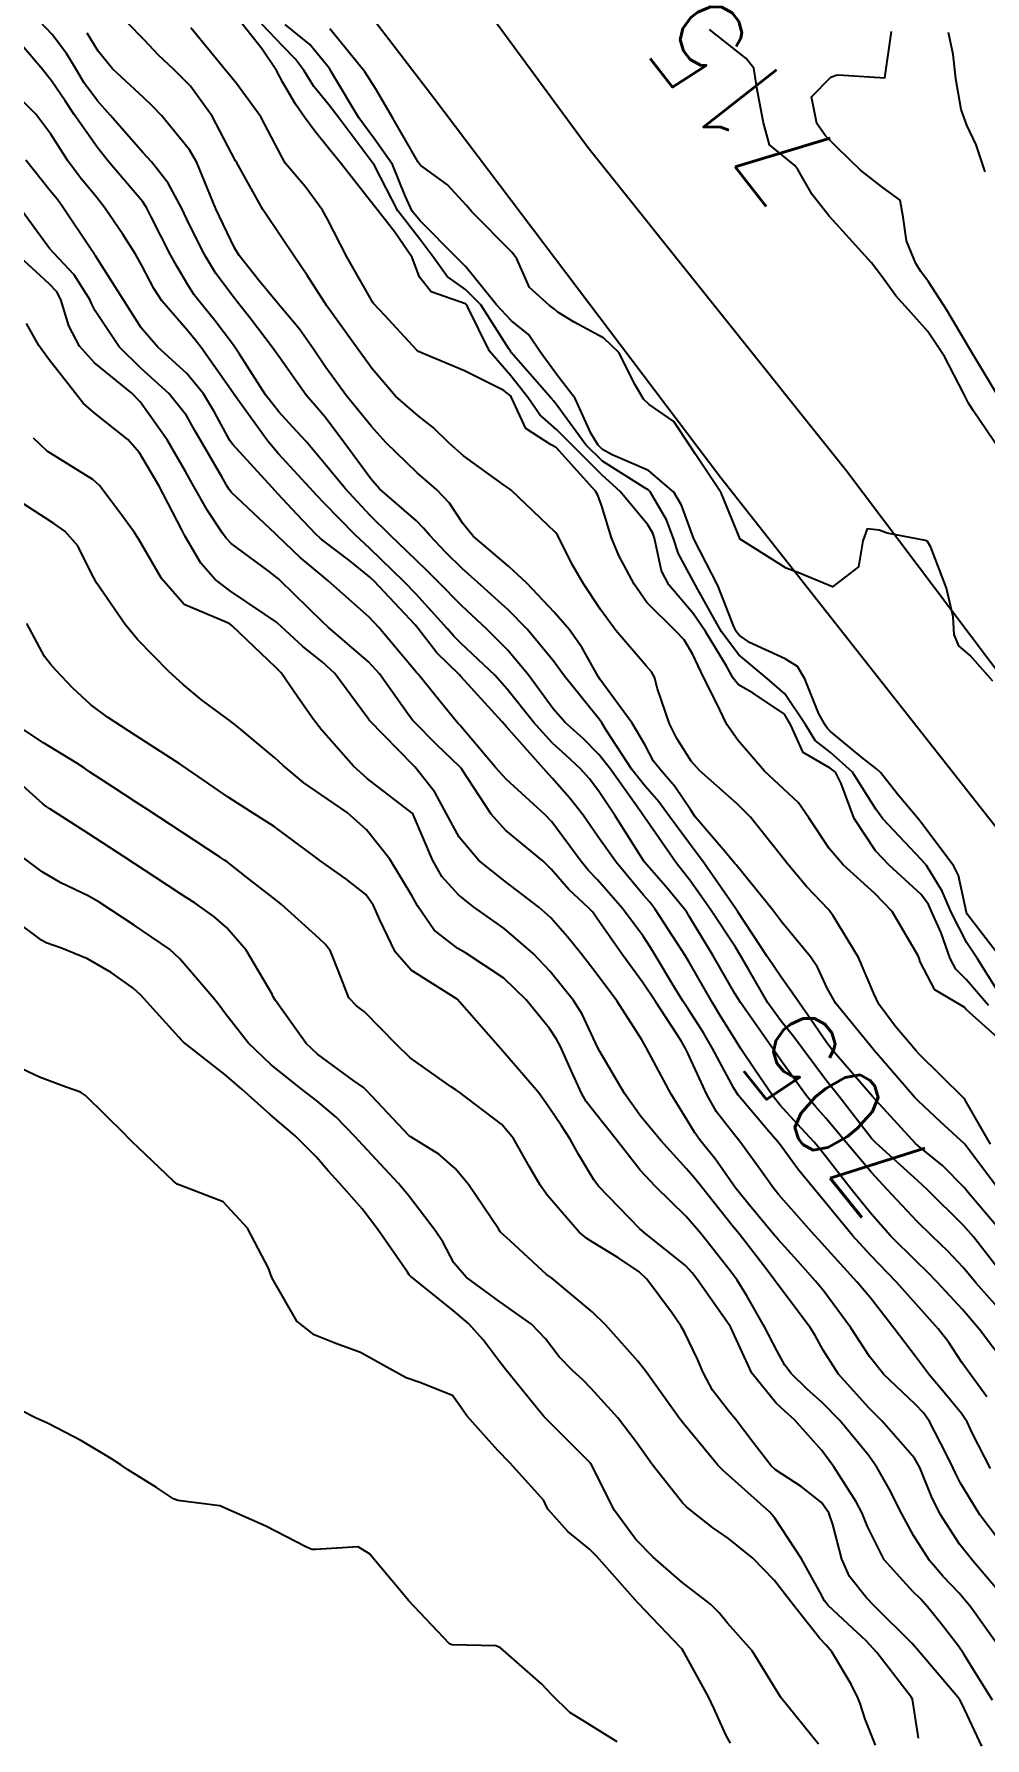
# Model space of a CAD drawing. Header units: metres. Extents: x 298520 to 308411, y 7433745 to 7450750.
# Drawn here: x 300155.9 to 300196.9, y 7449057.6 to 7449131.2 of the extents above; entities that cross this region are included whole.
import ezdxf
from ezdxf.enums import TextEntityAlignment as Align

# ---------------------------------------------------------------- set-up
doc = ezdxf.new("R2010")
doc.units = ezdxf.units.M
doc.header["$LTSCALE"] = 10
for name, color, linetype in [('Cotas', 45, 'Continuous'), ('Curvas de Nivel 1m', 11, 'Continuous'), ('Curvas de Nivel 5m', 15, 'Continuous'), ('Linha Férrea', 251, 'TRACKS')]:
    doc.layers.add(name, color=color, linetype=linetype)
doc.styles.add('Style-STANDARD', font='STANDARD.shx')
doc.linetypes.add('TRACKS', pattern='A,0.15,[130,ltypeshp.shx,S=0.25,R=0,X=0,Y=0],0.15', length=0.3)

msp = doc.modelspace()

# ---------------------------------------------------------------- linework, layer by layer
at = {"layer": 'Curvas de Nivel 1m', "flags": 128}
for points, elevation in [([(300197.866, 7449079.271), (300196.859, 7449080.453), (300196.148, 7449081.289), (300196.044, 7449081.413), (300195.111, 7449082.362), (300194.062, 7449083.209), (300193.939, 7449083.321), (300192.083, 7449085.34), (300190.343, 7449087.358), (300190.116, 7449087.668), (300189.428, 7449088.673), (300188.931, 7449089.378), (300188.605, 7449089.85), (300188.144, 7449090.494), (300187.535, 7449091.396), (300186.271, 7449093.319), (300186.213, 7449093.41), (300186.183, 7449093.451), (300184.815, 7449095.424), (300184.215, 7449096.209), (300183.32, 7449097.444), (300182.858, 7449098.07), (300182.246, 7449098.761), (300181.688, 7449099.466), (300180.577, 7449101.17), (300180.385, 7449101.479), (300180.275, 7449101.635), (300178.775, 7449103.503), (300178.576, 7449103.776), (300178.309, 7449104.134), (300177.159, 7449105.522), (300176.336, 7449106.37), (300175.032, 7449107.543), (300174.359, 7449108.153), (300173.644, 7449108.839), (300172.952, 7449109.571), (300172.687, 7449109.886), (300172.379, 7449110.203), (300170.782, 7449111.596), (300170.399, 7449112.022), (300169.243, 7449113.612), (300168.433, 7449114.678), (300167.996, 7449115.184), (300167.608, 7449115.633), (300166.467, 7449117.244), (300166.185, 7449117.653), (300165.193, 7449118.956), (300164.626, 7449119.669), (300164.495, 7449119.837), (300163.707, 7449120.884), (300163.225, 7449121.683), (300162.533, 7449123.051), (300162.234, 7449123.695), (300161.644, 7449124.794), (300160.921, 7449125.715), (300160.569, 7449126.103), (300159.143, 7449127.734), (300158.599, 7449128.349), (300157.999, 7449129.142), (300157.637, 7449129.755), (300157.257, 7449130.398), (300156.627, 7449131.21), (300156.094, 7449131.775)], 707), ([(300197.191, 7449083.279), (300196.082, 7449085.218), (300196.052, 7449085.26), (300196.02, 7449085.291), (300194.111, 7449087.166), (300193.971, 7449087.321), (300193.068, 7449088.386), (300192.357, 7449089.338), (300192.138, 7449089.8), (300191.483, 7449091.347), (300190.388, 7449093.15), (300190.234, 7449093.359), (300190.184, 7449093.419), (300189.233, 7449094.414), (300188.412, 7449095.387), (300188.207, 7449095.657), (300186.811, 7449097.404), (300186.239, 7449097.987), (300184.609, 7449099.426), (300184.257, 7449099.823), (300183.629, 7449100.802), (300183.313, 7449101.444), (300182.8, 7449102.948), (300182.667, 7449103.455), (300182.538, 7449103.689), (300182.308, 7449103.942), (300180.998, 7449105.473), (300180.336, 7449106.377), (300179.6, 7449107.491), (300179.138, 7449108.275), (300178.519, 7449109.508), (300178.467, 7449109.601), (300178.375, 7449109.717), (300176.468, 7449111.529), (300176.394, 7449111.594), (300176.188, 7449111.74), (300174.415, 7449113.02), (300173.794, 7449113.559), (300173.1, 7449114.24), (300172.435, 7449114.753), (300171.47, 7449115.59), (300170.461, 7449116.774), (300169.856, 7449117.606), (300168.492, 7449119.515), (300168.447, 7449119.576), (300168.418, 7449119.621), (300167.665, 7449120.793), (300167.092, 7449121.641), (300166.525, 7449122.467), (300165.745, 7449123.658), (300164.666, 7449125.565), (300164.611, 7449125.67), (300164.564, 7449125.761), (300163.552, 7449127.68), (300162.606, 7449128.979), (300162.259, 7449129.345), (300161.885, 7449129.701), (300161.232, 7449130.324), (300160.625, 7449130.963), (300159.869, 7449131.728)], 709), ([(300197.107, 7449089.28), (300196.144, 7449090.379), (300195.693, 7449090.842), (300195.45, 7449091.301), (300195.061, 7449092.415), (300194.657, 7449093.313), (300194.503, 7449093.633), (300194.19, 7449094.062), (300192.814, 7449095.334), (300192.212, 7449095.953), (300191.289, 7449097.349), (300190.734, 7449098.869), (300190.487, 7449099.358), (300190.255, 7449099.528), (300189.089, 7449100.205), (300188.56, 7449101.386), (300188.28, 7449101.851), (300186.927, 7449102.77), (300186.299, 7449103.129), (300186.069, 7449103.412), (300185.758, 7449103.966), (300184.876, 7449105.424), (300184.335, 7449106.205), (300183.291, 7449107.446), (300182.963, 7449108.055), (300182.667, 7449109.456), (300182.593, 7449109.675), (300182.379, 7449110.039), (300181.183, 7449111.472), (300180.403, 7449112.174), (300179.094, 7449113.493), (300178.429, 7449114.156), (300177.712, 7449114.787), (300177.206, 7449115.519), (300176.457, 7449116.476), (300175.539, 7449117.539), (300174.578, 7449119.463), (300174.53, 7449119.55), (300174.493, 7449119.578), (300173.018, 7449120.093), (300172.504, 7449120.731), (300172.193, 7449121.583), (300171.45, 7449122.67), (300170.722, 7449123.598), (300170.545, 7449123.818), (300169.137, 7449125.614), (300168.57, 7449126.306), (300167.981, 7449127.033), (300167.54, 7449127.636), (300167.157, 7449128.2), (300166.608, 7449129.139), (300166.324, 7449129.653), (300165.704, 7449130.577), (300164.85, 7449131.668)], 711), ([(300197.475, 7449089.941), (300196.619, 7449091.285), (300196.163, 7449091.982), (300195.488, 7449093.3), (300195.096, 7449094.21), (300194.42, 7449095.317), (300194.207, 7449095.569), (300192.527, 7449097.337), (300192.237, 7449097.754), (300191.218, 7449099.35), (300190.261, 7449100.214), (300189.614, 7449100.718), (300189.212, 7449101.376), (300188.293, 7449102.736), (300187.536, 7449103.398), (300186.313, 7449104.417), (300185.563, 7449105.418), (300184.533, 7449107.246), (300184.44, 7449107.429), (300184.354, 7449107.587), (300183.704, 7449108.777), (300183.486, 7449109.443), (300183.189, 7449110.256), (300182.483, 7449111.459), (300182.394, 7449111.545), (300182.213, 7449111.645), (300180.412, 7449112.779), (300179.693, 7449113.487), (300178.44, 7449115.204), (300178.311, 7449115.371), (300178.194, 7449115.504), (300176.472, 7449117.484), (300176.437, 7449117.53), (300176.371, 7449117.634), (300175.157, 7449119.543), (300174.499, 7449120.199), (300173.709, 7449120.766), (300173.131, 7449121.571), (300172.525, 7449122.366), (300171.579, 7449123.59), (300170.562, 7449125.549), (300170.537, 7449125.6), (300170.452, 7449125.713), (300169.03, 7449127.616), (300168.591, 7449128.175), (300167.944, 7449128.968), (300167.527, 7449129.636), (300167.142, 7449130.166), (300166.623, 7449130.69), (300165.688, 7449131.659)], 712), ([(300197.672, 7449091.275), (300196.182, 7449093.214), (300196.148, 7449093.291), (300195.797, 7449094.894), (300195.605, 7449095.299), (300194.23, 7449097.125), (300194.073, 7449097.322), (300193.172, 7449098.403), (300192.433, 7449099.338), (300192.254, 7449099.495), (300191.609, 7449099.997), (300190.27, 7449101.109), (300190.142, 7449101.233), (300190.051, 7449101.363), (300189.769, 7449101.879), (300189.164, 7449103.377), (300188.845, 7449103.918), (300188.311, 7449104.243), (300186.774, 7449104.95), (300186.322, 7449105.27), (300186.208, 7449105.411), (300186.093, 7449105.646), (300185.406, 7449107.419), (300184.373, 7449109.408), (300184.366, 7449109.423), (300183.833, 7449110.884), (300183.495, 7449111.443), (300182.407, 7449112.38), (300180.834, 7449113.059), (300180.42, 7449113.285), (300180.225, 7449113.482), (300179.919, 7449113.994), (300179.241, 7449115.492), (300178.458, 7449116.496), (300177.724, 7449117.511), (300177.22, 7449118.258), (300176.486, 7449118.842), (300175.83, 7449119.537), (300174.509, 7449121.178), (300174.328, 7449121.37), (300174.143, 7449121.556), (300172.537, 7449123.159), (300172.197, 7449123.583), (300171.89, 7449124.246), (300171.341, 7449125.592), (300170.574, 7449126.682), (300169.885, 7449127.607), (300168.789, 7449129.439), (300168.692, 7449129.619), (300168.614, 7449129.747), (300167.77, 7449130.779), (300166.699, 7449131.649)], 713), ([(300197.993, 7449077.292), (300196.445, 7449079.286), (300196.02, 7449079.769), (300194.468, 7449081.314), (300194.247, 7449081.519), (300194.047, 7449081.702), (300192.233, 7449083.338), (300192.065, 7449083.518), (300190.626, 7449085.355), (300190.093, 7449086.025), (300189.086, 7449087.375), (300188.673, 7449087.936), (300188.125, 7449088.619), (300187.565, 7449089.396), (300186.738, 7449090.813), (300186.397, 7449091.408), (300186.159, 7449091.788), (300185.083, 7449093.421), (300184.196, 7449094.69), (300183.868, 7449095.103), (300183.605, 7449095.439), (300182.232, 7449097.403), (300182.195, 7449097.46), (300182.103, 7449097.593), (300180.759, 7449099.475), (300180.259, 7449100.122), (300179.582, 7449100.806), (300178.802, 7449101.502), (300178.282, 7449102.09), (300177.232, 7449103.521), (300176.314, 7449104.636), (300175.403, 7449105.539), (300174.338, 7449106.536), (300173.312, 7449107.566), (300172.835, 7449108.051), (300172.362, 7449108.511), (300171.241, 7449109.591), (300170.381, 7449110.431), (300169.298, 7449111.611), (300168.409, 7449112.679), (300167.608, 7449113.632), (300167.041, 7449114.253), (300166.436, 7449114.913), (300165.86, 7449115.656), (300164.727, 7449117.41), (300164.562, 7449117.669), (300164.474, 7449117.8), (300163.667, 7449118.865), (300162.984, 7449119.693), (300162.771, 7449119.971), (300162.5, 7449120.399), (300162.015, 7449121.204), (300161.749, 7449121.701), (300160.917, 7449123.334), (300160.727, 7449123.717), (300160.66, 7449123.834), (300160.546, 7449123.98), (300159.047, 7449125.735), (300158.572, 7449126.348), (300157.586, 7449127.755), (300157.191, 7449128.353), (300156.607, 7449129.207), (300156.164, 7449129.774), (300154.631, 7449131.563)], 706), ([(300197.594, 7449081.274), (300196.113, 7449083.239), (300196.075, 7449083.29), (300195.021, 7449084.254), (300194.081, 7449085.136), (300193.904, 7449085.322), (300192.456, 7449086.988), (300192.149, 7449087.34), (300192.113, 7449087.384), (300190.498, 7449089.356), (300190.139, 7449089.998), (300189.713, 7449090.931), (300189.41, 7449091.371), (300188.175, 7449092.877), (300187.779, 7449093.394), (300186.202, 7449095.343), (300186.142, 7449095.411), (300185.717, 7449095.908), (300184.426, 7449097.428), (300184.236, 7449097.708), (300183.545, 7449098.739), (300182.926, 7449099.45), (300182.629, 7449099.827), (300182.263, 7449100.516), (300181.701, 7449101.466), (300180.301, 7449103.371), (300180.233, 7449103.481), (300179.541, 7449104.717), (300178.989, 7449105.5), (300178.334, 7449106.265), (300177.143, 7449107.522), (300176.36, 7449108.253), (300174.823, 7449109.546), (300174.378, 7449110.086), (300173.805, 7449110.976), (300173.244, 7449111.567), (300172.403, 7449112.283), (300171.06, 7449113.594), (300170.43, 7449114.276), (300169.357, 7449115.611), (300168.461, 7449116.835), (300167.926, 7449117.628), (300167.329, 7449118.485), (300166.491, 7449119.475), (300166.337, 7449119.652), (300165.585, 7449120.576), (300164.721, 7449121.668), (300164.518, 7449121.992), (300163.701, 7449123.678), (300163.119, 7449125.122), (300162.887, 7449125.687), (300162.571, 7449126.231), (300161.366, 7449127.708), (300160.989, 7449128.106), (300160.6, 7449128.471), (300159.234, 7449129.734), (300158.62, 7449130.496), (300158.153, 7449131.272)], 708), ([(300197.289, 7449103.28), (300196.314, 7449104.389), (300195.825, 7449104.805), (300195.615, 7449105.297), (300195.573, 7449106.059), (300195.287, 7449107.301), (300194.613, 7449109.065), (300194.459, 7449109.309), (300194.373, 7449109.359), (300192.72, 7449109.678), (300192.378, 7449109.805), (300191.863, 7449109.861), (300191.666, 7449109.347), (300191.486, 7449108.224), (300190.353, 7449107.36), (300188.925, 7449107.948), (300188.361, 7449108.161), (300186.373, 7449109.41), (300185.55, 7449111.418), (300184.418, 7449113.095), (300184.208, 7449113.433), (300183.494, 7449114.504), (300182.441, 7449115.227), (300182.183, 7449115.463), (300181.836, 7449116.083), (300181.126, 7449117.473), (300180.479, 7449118.091), (300179.197, 7449118.782), (300178.49, 7449119.227), (300178.338, 7449119.349), (300178.124, 7449119.506), (300177.264, 7449120.282), (300176.72, 7449121.527), (300176.517, 7449121.79), (300174.775, 7449123.548), (300174.546, 7449123.823), (300173.714, 7449124.722), (300172.563, 7449125.555), (300172.541, 7449125.58), (300172.454, 7449125.692), (300171.356, 7449127.592), (300170.602, 7449128.883), (300170.141, 7449129.605), (300168.631, 7449131.463)], 714), ([(300197.707, 7449115.277), (300196.536, 7449117.216), (300196.49, 7449117.29), (300196.464, 7449117.337), (300195.301, 7449119.302), (300194.505, 7449120.532), (300194.171, 7449120.977), (300193.956, 7449121.318), (300193.557, 7449122.295), (300193.412, 7449123.327), (300193.284, 7449124.062), (300192.555, 7449124.593), (300191.566, 7449125.35), (300190.572, 7449126.313), (300190.052, 7449126.842), (300189.679, 7449127.369), (300189.455, 7449128.516), (300190.283, 7449129.363), (300190.519, 7449129.456), (300190.614, 7449129.471), (300192.613, 7449129.34), (300192.905, 7449131.336)], 716), ([(300196.96, 7449125.286), (300196.574, 7449126.446), (300196.168, 7449127.294), (300195.912, 7449127.978), (300195.694, 7449129.299), (300195.574, 7449130.35), (300195.37, 7449131.303)], 717), ([(300197.947, 7449073.635), (300196.717, 7449075.282), (300195.976, 7449076.147), (300194.892, 7449077.307), (300194.45, 7449077.765), (300194.002, 7449078.198), (300192.866, 7449079.331), (300192.027, 7449080.281), (300191.169, 7449081.349), (300190.057, 7449082.771), (300189.797, 7449083.101), (300189.566, 7449083.367), (300188.839, 7449084.147), (300188.079, 7449084.99), (300187.764, 7449085.393), (300187.019, 7449086.481), (300186.399, 7449087.407), (300186.117, 7449087.849), (300185.524, 7449088.817), (300185.157, 7449089.425), (300184.159, 7449091.147), (300183.989, 7449091.433), (300183.275, 7449092.545), (300182.674, 7449093.453), (300182.461, 7449093.731), (300182.189, 7449094.038), (300181.003, 7449095.472), (300180.219, 7449096.58), (300179.582, 7449097.49), (300178.987, 7449098.246), (300178.249, 7449099.092), (300177.868, 7449099.514), (300176.271, 7449101.316), (300176.082, 7449101.532), (300174.302, 7449103.491), (300174.239, 7449103.551), (300173.254, 7449104.507), (300172.431, 7449105.578), (300172.325, 7449105.715), (300170.551, 7449107.598), (300170.355, 7449107.786), (300169.496, 7449108.474), (300168.37, 7449109.326), (300168.209, 7449109.461), (300168.036, 7449109.625), (300167.219, 7449110.475), (300166.39, 7449111.376), (300166.136, 7449111.653), (300164.421, 7449113.517), (300164.313, 7449113.672), (300163.649, 7449114.896), (300163.175, 7449115.689), (300162.456, 7449116.564), (300161.205, 7449117.713), (300160.481, 7449118.539), (300159.729, 7449119.728), (300158.512, 7449121.657), (300158.477, 7449121.705), (300158.451, 7449121.741), (300158.296, 7449121.963), (300157.099, 7449123.762), (300156.86, 7449124.079), (300156.55, 7449124.457), (300155.494, 7449125.781)], 704), ([(300197.026, 7449072.372), (300196.361, 7449073.286), (300195.949, 7449073.852), (300195.383, 7449074.724), (300194.932, 7449075.305), (300193.979, 7449076.38), (300193.119, 7449077.329), (300192.004, 7449078.497), (300191.229, 7449079.348), (300190.034, 7449080.791), (300189.549, 7449081.367), (300188.869, 7449082.195), (300188.062, 7449083.296), (300187.993, 7449083.391), (300187.538, 7449083.925), (300186.282, 7449085.408), (300186.087, 7449085.706), (300185.178, 7449087.424), (300184.786, 7449088.097), (300184.13, 7449089.103), (300183.911, 7449089.442), (300183.53, 7449090.059), (300182.698, 7449091.452), (300182.492, 7449091.781), (300182.171, 7449092.268), (300181.283, 7449093.469), (300180.195, 7449094.702), (300179.815, 7449095.102), (300179.497, 7449095.491), (300178.228, 7449097.201), (300177.938, 7449097.513), (300176.248, 7449099.043), (300175.804, 7449099.534), (300174.271, 7449101.364), (300174.179, 7449101.458), (300174.097, 7449101.553), (300173.22, 7449102.635), (300172.448, 7449103.578), (300172.382, 7449103.657), (300172.305, 7449103.748), (300170.754, 7449105.596), (300170.33, 7449106.041), (300168.568, 7449107.618), (300168.355, 7449107.79), (300167.347, 7449108.62), (300166.372, 7449109.562), (300166.286, 7449109.651), (300164.39, 7449111.427), (300164.281, 7449111.561), (300164.216, 7449111.673), (300163.97, 7449112.106), (300163.046, 7449113.691), (300162.82, 7449114.087), (300162.434, 7449114.759), (300161.676, 7449115.708), (300160.459, 7449116.802), (300159.525, 7449117.729), (300158.488, 7449119.278), (300158.34, 7449119.591), (300158.269, 7449119.743), (300157.578, 7449120.828), (300156.701, 7449121.767), (300156.516, 7449121.972), (300155.19, 7449123.784)], 703), ([(300197.181, 7449069.277), (300196.412, 7449070.789), (300196.173, 7449071.288), (300196.081, 7449071.444), (300195.927, 7449071.653), (300195.189, 7449072.554), (300194.549, 7449073.311), (300194.287, 7449073.655), (300193.951, 7449074.114), (300193.029, 7449075.329), (300191.983, 7449076.663), (300191.411, 7449077.346), (300190.008, 7449078.886), (300189.781, 7449079.134), (300189.57, 7449079.367), (300188.039, 7449081.103), (300187.811, 7449081.392), (300187.164, 7449082.286), (300186.352, 7449083.407), (300186.066, 7449083.759), (300185.339, 7449084.685), (300184.925, 7449085.427), (300184.11, 7449087.216), (300183.997, 7449087.441), (300183.811, 7449087.748), (300182.712, 7449089.454), (300182.145, 7449090.284), (300181.281, 7449091.469), (300180.179, 7449093.051), (300179.997, 7449093.299), (300179.807, 7449093.486), (300178.97, 7449094.278), (300178.199, 7449095.163), (300177.85, 7449095.514), (300176.223, 7449096.852), (300175.609, 7449097.536), (300174.351, 7449099.45), (300174.282, 7449099.55), (300174.253, 7449099.582), (300173.244, 7449100.546), (300172.272, 7449101.521), (300172.223, 7449101.58), (300172.081, 7449101.777), (300170.781, 7449103.595), (300170.308, 7449104.118), (300168.566, 7449105.618), (300168.326, 7449105.836), (300166.467, 7449107.648), (300166.41, 7449107.706), (300166.354, 7449107.75), (300165.951, 7449108.06), (300164.368, 7449109.222), (300164.15, 7449109.453), (300163.99, 7449109.676), (300163.344, 7449110.647), (300162.75, 7449111.695), (300162.403, 7449112.344), (300161.597, 7449113.708), (300160.439, 7449115.347), (300160.072, 7449115.724), (300158.462, 7449117.038), (300157.811, 7449117.75), (300157.353, 7449118.629), (300157.008, 7449119.762), (300156.829, 7449120.097), (300156.5, 7449120.437), (300155.047, 7449121.785)], 702), ([(300197.851, 7449065.796), (300196.725, 7449067.281), (300195.886, 7449068.642), (300195.676, 7449069.078), (300195.578, 7449069.295), (300195.258, 7449069.944), (300194.551, 7449071.311), (300194.293, 7449071.681), (300193.93, 7449072.053), (300192.576, 7449073.334), (300191.951, 7449074.122), (300191.155, 7449075.348), (300189.987, 7449076.935), (300189.622, 7449077.366), (300188.854, 7449078.229), (300188.011, 7449079.162), (300187.812, 7449079.392), (300186.694, 7449080.743), (300186.149, 7449081.409), (300186.044, 7449081.557), (300185.292, 7449082.659), (300184.656, 7449083.431), (300184.403, 7449083.771), (300184.072, 7449084.319), (300183.39, 7449085.447), (300182.539, 7449087.023), (300182.303, 7449087.458), (300182.116, 7449087.79), (300181.043, 7449089.471), (300180.151, 7449090.672), (300179.509, 7449091.49), (300178.911, 7449092.24), (300178.178, 7449093.054), (300177.673, 7449093.515), (300176.194, 7449094.645), (300175.073, 7449095.541), (300174.218, 7449096.54), (300173.683, 7449097.558), (300173.169, 7449098.493), (300172.312, 7449099.579), (300172.282, 7449099.609), (300172.254, 7449099.638), (300170.34, 7449101.599), (300170.274, 7449101.684), (300168.847, 7449103.615), (300168.308, 7449104.122), (300167.467, 7449104.785), (300166.536, 7449105.647), (300166.326, 7449105.83), (300165.799, 7449106.187), (300164.345, 7449107.167), (300163.674, 7449107.68), (300163.053, 7449108.383), (300162.372, 7449109.559), (300162.299, 7449109.701), (300162.227, 7449109.849), (300161.261, 7449111.711), (300160.414, 7449113.141), (300159.909, 7449113.725), (300158.434, 7449114.892), (300157.979, 7449115.288), (300157.611, 7449115.752), (300156.465, 7449117.22), (300156.062, 7449117.774), (300155.53, 7449118.732)], 701), ([(300197.692, 7449061.383), (300196.336, 7449063.285), (300195.829, 7449063.892), (300195.146, 7449064.61), (300194.545, 7449065.309), (300193.859, 7449066.378), (300193.36, 7449067.325), (300192.81, 7449068.405), (300192.281, 7449069.336), (300191.901, 7449069.863), (300190.67, 7449071.353), (300189.931, 7449072.119), (300189.268, 7449072.701), (300188.571, 7449073.381), (300188.302, 7449073.74), (300187.953, 7449074.378), (300187.414, 7449075.395), (300186.654, 7449076.732), (300186.232, 7449077.408), (300185.996, 7449077.74), (300185.26, 7449078.675), (300184.675, 7449079.43), (300184.024, 7449080.179), (300182.711, 7449081.453), (300182.05, 7449082.168), (300181.029, 7449083.47), (300180.075, 7449084.671), (300179.719, 7449085.125), (300179.506, 7449085.489), (300179.005, 7449086.591), (300178.597, 7449087.503), (300178.431, 7449087.821), (300178.121, 7449088.279), (300177.126, 7449089.52), (300176.147, 7449090.452), (300174.503, 7449091.547), (300174.165, 7449091.741), (300173.14, 7449092.533), (300172.428, 7449093.576), (300172.342, 7449093.735), (300172.187, 7449094.002), (300171.222, 7449095.59), (300170.222, 7449096.857), (300169.379, 7449097.609), (300168.241, 7449098.382), (300167.504, 7449098.889), (300166.615, 7449099.645), (300166.258, 7449099.978), (300164.598, 7449101.347), (300164.282, 7449101.595), (300164.182, 7449101.672), (300163.086, 7449102.483), (300162.297, 7449103.135), (300161.67, 7449103.706), (300160.317, 7449105.081), (300159.787, 7449105.725), (300158.556, 7449107.532), (300158.433, 7449107.739), (300158.354, 7449107.898), (300157.745, 7449109.128), (300157.185, 7449109.758), (300156.708, 7449110.097), (300156.378, 7449110.313), (300154.942, 7449111.229)], 699), ([(300197.277, 7449059.275), (300196.38, 7449060.698), (300196.014, 7449061.288), (300195.806, 7449061.599), (300195.073, 7449062.559), (300194.465, 7449063.31), (300194.158, 7449063.647), (300193.829, 7449063.97), (300192.597, 7449065.332), (300191.864, 7449066.774), (300191.645, 7449067.342), (300191.388, 7449067.834), (300190.423, 7449069.355), (300189.903, 7449070.062), (300188.716, 7449071.378), (300188.299, 7449071.757), (300187.93, 7449072.094), (300186.875, 7449073.401), (300185.962, 7449075.363), (300185.949, 7449075.396), (300185.897, 7449075.478), (300184.519, 7449077.432), (300184.294, 7449077.734), (300183.999, 7449078.049), (300182.231, 7449079.458), (300182.016, 7449079.65), (300180.252, 7449081.478), (300180.046, 7449081.739), (300179.396, 7449082.83), (300179.016, 7449083.496), (300178.641, 7449084.073), (300178.077, 7449084.934), (300177.657, 7449085.514), (300176.11, 7449087.305), (300175.904, 7449087.532), (300174.133, 7449089.55), (300172.151, 7449090.799), (300171.457, 7449091.587), (300170.791, 7449092.979), (300170.523, 7449093.597), (300170.188, 7449094.066), (300169.331, 7449094.75), (300168.202, 7449095.539), (300168.075, 7449095.631), (300166.223, 7449096.999), (300165.206, 7449097.66), (300164.239, 7449098.271), (300163.408, 7449098.846), (300162.252, 7449099.641), (300162.162, 7449099.701), (300160.271, 7449100.924), (300159.025, 7449101.733), (300158.288, 7449102.28), (300157.522, 7449102.978), (300156.79, 7449103.763), (300156.563, 7449104.024), (300156.309, 7449104.354), (300155.533, 7449105.778)], 698), ([(300196.811, 7449057.279), (300195.965, 7449059.094), (300195.859, 7449059.289), (300195.775, 7449059.406), (300194.153, 7449061.315), (300193.995, 7449061.507), (300193.807, 7449061.724), (300192.18, 7449063.336), (300191.826, 7449063.697), (300191.1, 7449064.615), (300190.756, 7449065.356), (300190.369, 7449066.852), (300190.194, 7449067.357), (300189.877, 7449067.807), (300189.005, 7449068.494), (300187.891, 7449069.221), (300187.704, 7449069.392), (300186.967, 7449070.339), (300186.167, 7449071.408), (300185.926, 7449071.699), (300185.173, 7449072.659), (300184.768, 7449073.428), (300184.523, 7449074.005), (300183.96, 7449075.161), (300183.799, 7449075.442), (300183.428, 7449075.989), (300182.33, 7449077.457), (300181.996, 7449077.769), (300181.076, 7449078.396), (300180.008, 7449079.038), (300179.737, 7449079.211), (300179.412, 7449079.489), (300178.036, 7449081.074), (300177.725, 7449081.513), (300177.258, 7449082.311), (300176.565, 7449083.525), (300176.069, 7449084.14), (300174.204, 7449085.549), (300174.084, 7449085.63), (300173.882, 7449085.758), (300172.104, 7449087.011), (300171.513, 7449087.586), (300170.127, 7449088.995), (300169.789, 7449089.264), (300169.451, 7449089.61), (300169.008, 7449090.76), (300168.656, 7449091.623), (300168.448, 7449091.908), (300168.168, 7449092.168), (300166.525, 7449093.647), (300166.186, 7449093.932), (300165.036, 7449094.82), (300164.201, 7449095.476), (300164.086, 7449095.556), (300163.907, 7449095.674), (300162.219, 7449096.776), (300160.795, 7449097.714), (300160.236, 7449098.077), (300159.268, 7449098.705), (300158.249, 7449099.362), (300158.028, 7449099.52), (300157.693, 7449099.748), (300156.266, 7449100.624), (300154.502, 7449101.788)], 697), ([(300194.073, 7449057.632), (300193.81, 7449059.319), (300193.774, 7449059.394), (300192.274, 7449061.335), (300191.808, 7449061.833), (300191.027, 7449062.564), (300190.171, 7449063.365), (300190.019, 7449063.561), (300189.828, 7449063.916), (300189.019, 7449065.378), (300187.869, 7449067.137), (300187.651, 7449067.392), (300185.888, 7449068.963), (300185.647, 7449069.171), (300185.405, 7449069.417), (300183.92, 7449071.221), (300183.752, 7449071.442), (300183.235, 7449072.142), (300182.3, 7449073.456), (300181.947, 7449073.916), (300180.556, 7449075.474), (300179.971, 7449076.043), (300178.214, 7449077.507), (300178.082, 7449077.597), (300177.994, 7449077.662), (300176.425, 7449079.109), (300176.013, 7449079.492), (300175.983, 7449079.53), (300175.923, 7449079.622), (300174.622, 7449081.544), (300174.05, 7449082.233), (300173.347, 7449082.852), (300172.171, 7449083.578), (300172.1, 7449083.616), (300172.064, 7449083.647), (300170.221, 7449085.599), (300170.085, 7449085.727), (300169.67, 7449086.026), (300168.106, 7449087.17), (300167.616, 7449087.635), (300166.285, 7449089.495), (300166.192, 7449089.649), (300166.135, 7449089.761), (300165.013, 7449091.661), (300164.173, 7449092.649), (300163.624, 7449093.125), (300162.82, 7449093.69), (300162.431, 7449093.942), (300162.187, 7449094.1), (300161.083, 7449094.822), (300160.2, 7449095.399), (300159.702, 7449095.725), (300158.217, 7449096.687), (300156.531, 7449097.766), (300156.356, 7449097.89), (300156.235, 7449097.986), (300154.495, 7449099.543)], 696), ([(300189.753, 7449057.37), (300188.129, 7449059.386), (300187.781, 7449059.953), (300186.89, 7449061.399), (300185.815, 7449062.603), (300185.455, 7449063.051), (300185.079, 7449063.421), (300183.837, 7449064.38), (300182.609, 7449065.452), (300181.86, 7449066.213), (300180.932, 7449067.469), (300179.936, 7449069.436), (300179.913, 7449069.48), (300179.893, 7449069.511), (300178.809, 7449070.597), (300177.923, 7449071.483), (300177.901, 7449071.51), (300177.757, 7449071.68), (300176.253, 7449073.527), (300175.947, 7449073.919), (300175.254, 7449074.838), (300174.627, 7449075.543), (300173.971, 7449076.103), (300172.126, 7449077.578), (300172.064, 7449077.649), (300171.995, 7449077.756), (300170.708, 7449079.593), (300170.026, 7449080.487), (300169.034, 7449081.615), (300168.561, 7449082.136), (300168.054, 7449082.724), (300167.141, 7449083.639), (300166.072, 7449084.549), (300164.827, 7449085.663), (300164.092, 7449086.294), (300162.306, 7449087.697), (300162.207, 7449087.792), (300162.115, 7449087.902), (300160.471, 7449089.717), (300160.137, 7449090.021), (300159.18, 7449090.697), (300158.156, 7449091.295), (300157.038, 7449091.757), (300156.38, 7449091.982), (300156.166, 7449092.097), (300154.973, 7449092.984)], 694), ([(300185.945, 7449057.408), (300185.756, 7449057.741), (300185.245, 7449058.895), (300184.999, 7449059.422), (300183.972, 7449061.266), (300183.878, 7449061.439), (300183.847, 7449061.483), (300183.804, 7449061.536), (300181.96, 7449063.459), (300181.825, 7449063.609), (300180.179, 7449065.477), (300179.856, 7449065.79), (300178.919, 7449066.55), (300178.075, 7449067.507), (300178.004, 7449067.638), (300177.877, 7449067.899), (300176.416, 7449069.525), (300175.901, 7449070.06), (300174.549, 7449071.551), (300174.293, 7449071.921), (300173.932, 7449072.424), (300172.519, 7449072.993), (300171.939, 7449073.194), (300171.232, 7449073.587), (300169.953, 7449074.287), (300168.893, 7449074.682), (300167.964, 7449075.045), (300167.203, 7449075.638), (300166.146, 7449077.494), (300166.091, 7449077.649), (300165.995, 7449077.905), (300165.08, 7449079.659), (300164.03, 7449080.802), (300162.268, 7449081.468), (300162.041, 7449081.557), (300161.856, 7449081.702), (300160.06, 7449083.417), (300159.91, 7449083.571), (300159.768, 7449083.723), (300158.079, 7449085.382), (300157.864, 7449085.526), (300157.241, 7449085.753), (300156.089, 7449086.176), (300155.345, 7449086.526)], 693), ([(300181.059, 7449057.467), (300179.761, 7449058.281), (300179.009, 7449058.735), (300178.228, 7449059.503), (300177.78, 7449059.976), (300176.008, 7449061.528), (300175.804, 7449061.616), (300173.907, 7449061.661), (300173.804, 7449061.7), (300172.033, 7449063.578), (300171.826, 7449063.815), (300170.355, 7449065.595), (300169.856, 7449065.898), (300168.012, 7449065.785), (300167.854, 7449065.782), (300167.595, 7449065.893), (300165.864, 7449066.784), (300163.873, 7449067.67), (300162.069, 7449067.891), (300161.876, 7449067.961), (300161.137, 7449068.45), (300159.888, 7449069.24), (300159.596, 7449069.431), (300159.153, 7449069.731), (300157.904, 7449070.477), (300156.456, 7449071.223), (300155.918, 7449071.464), (300155.287, 7449071.776)], 692)]:
    msp.add_lwpolyline(points, dxfattribs=dict(at, elevation=elevation))
at = {"layer": 'Curvas de Nivel 5m', "flags": 128}
for points, elevation in [([(300197.649, 7449087.744), (300196.131, 7449089.097), (300196.048, 7449089.208), (300195.904, 7449089.293), (300194.782, 7449089.953), (300194.151, 7449091.161), (300194.103, 7449091.32), (300194.058, 7449091.418), (300192.931, 7449093.333), (300192.191, 7449094.108), (300190.824, 7449095.354), (300190.213, 7449096.049), (300189.336, 7449097.373), (300188.888, 7449098.028), (300188.245, 7449098.638), (300187.421, 7449099.398), (300186.266, 7449100.728), (300185.786, 7449101.415), (300185.326, 7449102.381), (300184.802, 7449103.425), (300184.313, 7449104.458), (300183.95, 7449105.066), (300183.581, 7449105.441), (300182.341, 7449106.684), (300181.786, 7449107.466), (300181.129, 7449108.709), (300180.805, 7449109.476), (300180.387, 7449110.842), (300180.222, 7449111.313), (300180.118, 7449111.484), (300178.421, 7449113.377), (300178.164, 7449113.504), (300177.099, 7449114.189), (300176.489, 7449115.529), (300176.444, 7449115.606), (300176.149, 7449115.832), (300174.46, 7449116.692), (300172.59, 7449117.459), (300172.472, 7449117.516), (300172.397, 7449117.581), (300171.01, 7449119.072), (300170.525, 7449119.6), (300170.493, 7449119.642), (300169.372, 7449121.611), (300168.537, 7449123.233), (300168.311, 7449123.623), (300167.562, 7449124.644), (300166.719, 7449125.648), (300166.654, 7449125.739), (300166.567, 7449125.906), (300165.647, 7449127.659), (300164.607, 7449129.095), (300164.127, 7449129.675), (300162.631, 7449131.504)], 710), ([(300197.583, 7449113.278), (300196.44, 7449114.967), (300196.236, 7449115.292), (300196.014, 7449115.727), (300195.198, 7449117.303), (300194.479, 7449118.389), (300193.638, 7449119.323), (300193.094, 7449119.926), (300192.507, 7449120.744), (300192.049, 7449121.345), (300190.538, 7449123.027), (300190.215, 7449123.365), (300189.473, 7449124.297), (300188.856, 7449125.386), (300188.733, 7449125.556), (300188.566, 7449125.683), (300187.631, 7449126.452), (300187.37, 7449127.398), (300187.093, 7449128.915), (300187.02, 7449129.404), (300186.965, 7449129.754), (300186.621, 7449130.169), (300185.041, 7449131.426)], 715), ([(300197.97, 7449075.714), (300196.567, 7449077.284), (300196, 7449077.953), (300195.363, 7449078.656), (300194.67, 7449079.31), (300194.022, 7449079.95), (300192.725, 7449081.333), (300192.05, 7449082.059), (300190.946, 7449083.351), (300190.073, 7449084.404), (300189.619, 7449084.907), (300189.231, 7449085.373), (300188.106, 7449086.933), (300187.79, 7449087.393), (300186.984, 7449088.542), (300186.379, 7449089.408), (300186.137, 7449089.796), (300185.197, 7449091.42), (300184.18, 7449093.111), (300184.057, 7449093.307), (300183.966, 7449093.433), (300183.156, 7449094.409), (300182.235, 7449095.46), (300182.204, 7449095.502), (300180.96, 7449097.473), (300180.244, 7449098.55), (300179.842, 7449099.079), (300179.471, 7449099.492), (300178.839, 7449100.082), (300178.264, 7449100.609), (300177.435, 7449101.518), (300176.294, 7449102.941), (300175.76, 7449103.535), (300174.317, 7449104.91), (300173.997, 7449105.232), (300173.707, 7449105.559), (300172.345, 7449107.051), (300171.826, 7449107.585), (300170.367, 7449109.007), (300169.731, 7449109.606), (300168.386, 7449110.971), (300168.071, 7449111.306), (300167.771, 7449111.629), (300166.415, 7449113.107), (300165.954, 7449113.655), (300164.641, 7449115.468), (300164.499, 7449115.669), (300164.444, 7449115.746), (300163.07, 7449117.691), (300162.813, 7449118.031), (300162.48, 7449118.424), (300161.38, 7449119.711), (300161.028, 7449120.242), (300160.508, 7449121.235), (300160.234, 7449121.723), (300159.7, 7449122.554), (300158.895, 7449123.736), (300158.547, 7449124.193), (300157.846, 7449125.041), (300157.312, 7449125.759), (300156.58, 7449126.904), (300155.93, 7449127.777), (300154.606, 7449129.084)], 705), ([(300197.827, 7449063.648), (300196.43, 7449065.284), (300195.854, 7449066.011), (300195.005, 7449067.303), (300194.633, 7449068.062), (300194.133, 7449069.316), (300193.899, 7449069.731), (300192.486, 7449071.334), (300191.928, 7449071.891), (300190.624, 7449073.353), (300189.953, 7449074.391), (300189.614, 7449075.02), (300189.386, 7449075.369), (300187.99, 7449077.224), (300187.869, 7449077.391), (300187.486, 7449077.907), (300186.321, 7449079.407), (300186.018, 7449079.779), (300184.704, 7449081.43), (300184.414, 7449081.802), (300184.051, 7449082.225), (300182.934, 7449083.451), (300182.073, 7449084.483), (300181.37, 7449085.467), (300180.297, 7449087.291), (300180.196, 7449087.479), (300180.115, 7449087.659), (300179.534, 7449088.896), (300179.158, 7449089.495), (300178.151, 7449090.746), (300177.427, 7449091.517), (300176.174, 7449092.599), (300174.85, 7449093.543), (300174.188, 7449094.048), (300173.48, 7449094.845), (300173.077, 7449095.567), (300172.232, 7449097.529), (300172.194, 7449097.58), (300170.248, 7449099.084), (300169.655, 7449099.606), (300168.276, 7449101.188), (300167.928, 7449101.625), (300167.244, 7449102.587), (300166.537, 7449103.646), (300166.421, 7449103.765), (300166.305, 7449103.867), (300164.414, 7449105.669), (300164.324, 7449105.741), (300164.178, 7449105.819), (300162.336, 7449106.587), (300161.356, 7449107.71), (300160.37, 7449109.428), (300160.18, 7449109.722), (300159.635, 7449110.473), (300158.686, 7449111.737), (300158.397, 7449111.997), (300157.786, 7449112.365), (300156.415, 7449113.223), (300155.822, 7449113.776)], 700), ([(300192.222, 7449057.335), (300191.764, 7449058.453), (300191.558, 7449059.13), (300191.469, 7449059.345), (300191.168, 7449059.963), (300190.333, 7449061.362), (300190.085, 7449061.645), (300189.809, 7449061.933), (300188.675, 7449063.381), (300187.834, 7449064.454), (300186.915, 7449065.399), (300185.861, 7449066.253), (300185.17, 7449066.725), (300184.276, 7449067.434), (300184.053, 7449067.616), (300183.876, 7449067.791), (300182.567, 7449069.453), (300181.907, 7449070.383), (300181.08, 7449071.468), (300179.935, 7449072.738), (300179.562, 7449073.109), (300179.134, 7449073.492), (300178.542, 7449074.094), (300177.957, 7449074.879), (300177.344, 7449075.516), (300175.977, 7449076.476), (300174.519, 7449077.545), (300173.999, 7449078.162), (300173.513, 7449079.062), (300173.193, 7449079.562), (300172.035, 7449081.074), (300171.603, 7449081.584), (300170.059, 7449083.24), (300169.884, 7449083.426), (300169.728, 7449083.605), (300168.91, 7449084.456), (300168.078, 7449085.154), (300167.455, 7449085.636), (300166.099, 7449086.716), (300165.11, 7449087.66), (300164.125, 7449088.916), (300163.805, 7449089.35), (300163.541, 7449089.679), (300162.157, 7449091.296), (300161.699, 7449091.705), (300160.173, 7449092.738), (300158.666, 7449093.735), (300158.186, 7449094.015), (300157.011, 7449094.578), (300156.196, 7449095.042), (300155.224, 7449095.78)], 695)]:
    msp.add_lwpolyline(points, dxfattribs=dict(at, elevation=elevation))
at = {"layer": 'Linha Férrea', "flags": 128}
for points in [[(298729.261, 7450749.95), (298734.809, 7450730.65), (298742.343, 7450703.451), (298750.119, 7450676.237), (298757.889, 7450649.199), (298765.189, 7450623.712), (298769.985, 7450606.424), (298776.494, 7450583.287), (298783.055, 7450560.248), (298788.164, 7450542.214), (298793.821, 7450521.584), (298798.125, 7450506.606), (298804.386, 7450484.418), (298809.295, 7450466.837), (298814.551, 7450448.858), (298819.559, 7450431.225), (298826.267, 7450408.649), (298831.926, 7450389.314), (298837.135, 7450370.779), (298842.092, 7450352.398), (298847.802, 7450331.823), (298852.149, 7450316.412), (298858.34, 7450294.769), (298862.969, 7450278.965), (298867.952, 7450260.088), (298870.924, 7450249.95), (298873.722, 7450238.982), (298878.355, 7450222.697), (298882.025, 7450210.358), (298885.603, 7450197.651), (298890.189, 7450181.049), (298894.637, 7450166.006), (298898.995, 7450149.812), (298904.361, 7450131.79), (298908.122, 7450117.709), (298911.93, 7450103.946), (298916.104, 7450089.039), (298920.554, 7450073.399), (298923.212, 7450064.319), (298926.468, 7450052.577), (298930.321, 7450038.956), (298934.723, 7450023.223), (298938.252, 7450011.622), (298941.509, 7449999.193), (298944.399, 7449989.651), (298947.701, 7449977.682), (298952.335, 7449961.49), (298956.967, 7449946.581), (298961.92, 7449929.017), (298965.909, 7449915.258), (298970.082, 7449900.905), (298973.936, 7449887.787), (298977.788, 7449874.853), (298981.549, 7449862.469), (298986.366, 7449847.197), (298989.852, 7449836.37), (298994.575, 7449822.337), (298999.437, 7449807.292), (299004.068, 7449794.269), (299008.7, 7449781.657), (299013.057, 7449770.328), (299018.285, 7449757.718), (299022.322, 7449748.037), (299026.817, 7449737.63), (299031.861, 7449726.852), (299036.814, 7449716.896), (299043.096, 7449705.205), (299047.821, 7449696.534), (299054.335, 7449685.572), (299060.664, 7449675.852), (299069.469, 7449663.104), (299077.541, 7449652.872), (299085.429, 7449643.336), (299089.832, 7449637.784), (299098.728, 7449628.561), (299107.993, 7449618.793), (299117.442, 7449610.031), (299127.077, 7449601.223), (299138.453, 7449591.782), (299150.409, 7449582.651), (299162.779, 7449573.982), (299174.004, 7449567.002), (299185.962, 7449560.295), (299199.698, 7449553.222), (299213.253, 7449547.024), (299227.033, 7449541.5), (299241.999, 7449536.525), (299258.424, 7449531.831), (299277.224, 7449527.814), (299295.935, 7449525.032), (299311.589, 7449523.57), (299326.876, 7449522.883), (299340.975, 7449522.747), (299353.572, 7449523.111), (299369.274, 7449524.069), (299382.826, 7449525.211), (299396.609, 7449526.717), (299414.178, 7449529.501), (299430.969, 7449532.603), (299440.142, 7449534.839), (299451.094, 7449537.487), (299469.666, 7449542.917), (299486.963, 7449547.755), (299510.376, 7449554.83), (299531.414, 7449561.037), (299544.903, 7449564.894), (299559.186, 7449569.068), (299590.197, 7449576.665), (299616.417, 7449582.259), (299645.03, 7449585.805), (299675.251, 7449587.635), (299705.522, 7449586.259), (299732.882, 7449582.825), (299762.581, 7449576.088), (299791.888, 7449566.944), (299816.217, 7449556.896), (299840.774, 7449544.781), (299859.676, 7449534.387), (299878.529, 7449521.308), (299897.376, 7449507.135), (299919.538, 7449486.991), (299927.658, 7449478.626), (299947.133, 7449456.962), (299961.499, 7449437.961), (299971.137, 7449424.784), (299981.869, 7449408.322), (299997.595, 7449383.682), (300016.228, 7449354.96), (300035.864, 7449324.687), (300055.136, 7449295.587), (300073.232, 7449268.397), (300085.868, 7449249.95), (300089.501, 7449244.778), (300101.211, 7449227.647), (300111.197, 7449214.14), (300124.752, 7449194.736), (300135.909, 7449179.759), (300148.296, 7449162.129), (300160.805, 7449144.566), (300173.129, 7449128.481), (300185.523, 7449112.088), (300198.402, 7449095.758), (300207.462, 7449083.98), (300220.094, 7449068.515), (300233.468, 7449051.744), (300246.778, 7449035.349), (300263.478, 7449015.076), (300277.526, 7448998.444), (300292.814, 7448981.501), (300306.688, 7448964.856), (300324.623, 7448944.393), (300340.398, 7448926.517), (300357.9, 7448907.843), (300372.755, 7448891.817), (300392.041, 7448871.054), (300410.717, 7448852.066), (300427.475, 7448834.137), (300439.245, 7448822.858), (300454.898, 7448806.525), (300473.448, 7448788.164), (300493.111, 7448768.808), (300511.705, 7448749.95), (300518.198, 7448743.612), (300525.672, 7448735.984), (300530.889, 7448730.361), (300538.141, 7448723.284), (300543.771, 7448717.624), (300548.924, 7448711.903), (300554.778, 7448706.093), (300562.444, 7448698.573), (300570.483, 7448690.198), (300580.06, 7448680.508), (300590.013, 7448670.628), (300599.102, 7448661.391), (300608.565, 7448651.702), (300616.68, 7448643.32), (300625.581, 7448633.859), (300633.62, 7448625.859), (300641.21, 7448617.858), (300649.582, 7448609.897), (300659.386, 7448599.72), (300667.387, 7448591.231), (300676.098, 7448582.784), (300683.871, 7448574.669), (300691.725, 7448567.153), (300703.33, 7448554.876), (300711.744, 7448546.351), (300718.093, 7448539.767), (300726.506, 7448530.983), (300733.153, 7448523.695), (300741.152, 7448514.418), (300747.426, 7448507.242), (300750.054, 7448504.018), (300758.169, 7448493.99), (300764.854, 7448485.238), (300772.251, 7448475.55), (300781.114, 7448462.855), (300788.178, 7448452.147), (300795.99, 7448439.115), (300802.712, 7448427.661), (300809.137, 7448414.665), (300814.959, 7448402.42), (300819.763, 7448391.601), (300824.722, 7448378.533), (300829.079, 7448366.59), (300833.249, 7448353.858), (300836.592, 7448342.438), (300839.822, 7448330.572), (300842.678, 7448317.912), (300845.758, 7448304.202), (300848.387, 7448291.169), (300849.927, 7448279.903), (300851.843, 7448266.756), (300852.632, 7448254.174), (300852.974, 7448249.95), (300853.718, 7448237.64), (300853.896, 7448226.066), (300854.164, 7448215.145), (300853.836, 7448203.832), (300853.598, 7448192.905), (300852.795, 7448182.25), (300851.991, 7448170.79), (300850.801, 7448159.302), (300849.223, 7448146.768), (300848.151, 7448135.486), (300846.96, 7448124.114), (300845.442, 7448113.546), (300844.222, 7448102.204), (300842.288, 7448090.385), (300840.978, 7448078.33), (300839.608, 7448068.386), (300838.209, 7448056.39), (300836.541, 7448045.166), (300835.023, 7448032.665), (300833.535, 7448020.341), (300832.284, 7448009.205), (300831.094, 7447998.637), (300829.874, 7447985.926), (300828.432, 7447973.713), (300826.546, 7447955.639), (300825.162, 7447943.391), (300824.986, 7447942.247), (300823.836, 7447930.96), (300822.657, 7447919.829), (300821.593, 7447909.075), (300820.243, 7447895.408), (300819.533, 7447885.934), (300818.679, 7447872.07), (300818.298, 7447858.799), (300817.927, 7447851.916), (300817.786, 7447841.862), (300817.933, 7447833.489), (300818.516, 7447815.843), (300820.361, 7447795.876), (300822.449, 7447776.733), (300825.922, 7447758.996), (300827.722, 7447750.217), (300828.687, 7447743.229), (300830.467, 7447731.539), (300833.751, 7447711.152), (300838.977, 7447681.969), (300842.161, 7447664.851), (300846.249, 7447643.566), (300856.898, 7447587.933), (300861.3, 7447564.706), (300863.731, 7447552.015), (300867.081, 7447534.8), (300870.251, 7447518.153), (300879.139, 7447471.406), (300882.717, 7447452.426), (300886.196, 7447433.436), (300890.621, 7447408.952), (300893.065, 7447393.996), (300894.895, 7447382.534), (300896.018, 7447374.923), (300897.056, 7447367.88), (300898.671, 7447355.202), (300899.884, 7447344.173), (300901.155, 7447328.57), (300902.425, 7447306.17), (300902.632, 7447290.927), (300902.643, 7447274.906), (300901.209, 7447249.806), (300899.894, 7447235.454), (300897.424, 7447214.973), (300896.24, 7447207.108, -0.017609), (300893.245, 7447191.067), (300890.79, 7447180.008), (300886.347, 7447162.337), (300883.122, 7447151.267), (300877.521, 7447133.871), (300873.858, 7447123.752), (300865.532, 7447103.056), (300859.822, 7447090.388), (300850.503, 7447071.406), (300846.315, 7447063.106), (300836.805, 7447045.834), (300827.664, 7447031.197), (300815.395, 7447013.014), (300803.069, 7446996.228), (300792.968, 7446983.245), (300781.446, 7446969.292), (300759.63, 7446945.435), (300748.36, 7446933.669), (300737.301, 7446922.447), (300720.178, 7446905.644), (300707.821, 7446893.561), (300697.057, 7446883.028), (300686.376, 7446872.224), (300676.506, 7446862.329), (300660.145, 7446845.845), (300651.989, 7446837.638), (300637.917, 7446823.835), (300624.102, 7446810.419), (300614.955, 7446801.573), (300610.107, 7446796.538), (300599.124, 7446785.64, 0.017844), (300588.776, 7446774.611), (300582.973, 7446768.596), (300572.807, 7446757.15), (300570.635, 7446754.423, -0.018804), (300566.868, 7446749.902, -0.021463), (300565.197, 7446747.771, 0.014089), (300560.744, 7446742.236), (300556.818, 7446737.065), (300549.018, 7446726.402), (300544.903, 7446720.152), (300542.989, 7446717.435), (300540.702, 7446714.014), (300534.516, 7446704.131), (300528.813, 7446694.775), (300525.37, 7446688.688), (300519.775, 7446678.443, 0.017217), (300513.559, 7446666.068), (300510.115, 7446659.471), (300505.35, 7446648.44), (300501.39, 7446638.953, 0.017957), (300498.447, 7446631.125), (300492.383, 7446614.647), (300488.086, 7446600.958), (300484.889, 7446590.082), (300482.448, 7446580.533), (300479.028, 7446566.174), (300474.999, 7446546.195), (300472.245, 7446530.076), (300469.723, 7446510.133), (300467.649, 7446494.09), (300465.343, 7446472.628), (300462.509, 7446448.283), (300460.589, 7446427.75), (300458.173, 7446403.459), (300455.716, 7446377.743), (300453.679, 7446357.578), (300451.179, 7446331.957), (300448.408, 7446302.907), (300446.096, 7446278.461), (300443.948, 7446255.986), (300443.327, 7446249.95), (300441.921, 7446236.026), (300439.714, 7446214.959), (300437.145, 7446189.663), (300434.772, 7446164.489), (300432.986, 7446145.942), (300427.675, 7446092.019), (300425.457, 7446069.071), (300422.052, 7446034.05), (300420.454, 7446017.74), (300416.946, 7445981.751), (300414.159, 7445952.95), (300410.686, 7445916.311), (300408.437, 7445891.812), (300405.718, 7445868.171), (300403.766, 7445842.739), (300401.654, 7445818.651), (300400.337, 7445806.143), (300399.876, 7445801.282), (300399.266, 7445794.558)], [(298905.363, 7450145.031), (298910.207, 7450124.873), (298915.002, 7450108.012), (298921.739, 7450085.266), (298926.98, 7450064.83), (298931.003, 7450051.742), (298934.224, 7450039.953), (298937.65, 7450027.983), (298940.458, 7450017.786), (298943.206, 7450008.624), (298945.866, 7449998.811), (298948.85, 7449988.084), (298952.218, 7449977.183), (298954.849, 7449967.637), (298957.892, 7449956.733), (298961.763, 7449943.848), (298964.896, 7449932.558), (298968.973, 7449920.293), (298972.372, 7449908.382), (298975.8, 7449896.208), (298979.287, 7449884.682), (298982.035, 7449875.079), (298985.463, 7449863.464), (298988.891, 7449853.475), (298994.252, 7449836.792), (298999.642, 7449820.007), (299004.122, 7449806.223), (299009.577, 7449791.55), (299017.072, 7449771.922), (299023.852, 7449755.78), (299031.351, 7449735.099), (299042.615, 7449714.768), (299049.157, 7449702.257), (299057.947, 7449687.795), (299067.128, 7449674.025), (299074.388, 7449663.764), (299083.266, 7449652.271), (299093.226, 7449640.21), (299104.865, 7449628.3), (299116.059, 7449616.929), (299127.188, 7449606.965), (299134.846, 7449600.398), (299146.061, 7449590.999), (299159.8, 7449581.134), (299172.881, 7449572.672), (299188.754, 7449563.553), (299203.487, 7449555.781), (299219.692, 7449548.782), (299229.285, 7449544.979), (299249.695, 7449538.196), (299264.418, 7449534.22), (299286.841, 7449530.183), (299305.276, 7449527.832), (299319.472, 7449527.113), (299340.209, 7449526.73), (299362.575, 7449527.496), (299380.335, 7449528.889), (299402.027, 7449531.43), (299418.393, 7449534.55), (299439.271, 7449538.773), (299455.546, 7449542.61), (299468.219, 7449546.447), (299486.071, 7449551.679), (299502.678, 7449556.429), (299521.873, 7449562.476), (299544.903, 7449569.511), (299558.765, 7449572.874), (299572.65, 7449576.475), (299589.389, 7449580.647), (299603.615, 7449583.903), (299623.713, 7449587.445), (299640.449, 7449589.67), (299657.813, 7449590.983), (299675.925, 7449591.554), (299694.255, 7449591.042), (299708.541, 7449590.126), (299722.182, 7449588.244), (299738.919, 7449585.56), (299759.653, 7449580.821), (299775.25, 7449576.474), (299786.436, 7449572.94), (299797.015, 7449569.282), (299807.003, 7449565.52), (299816.424, 7449561.561), (299823.596, 7449557.979), (299834.148, 7449553.022), (299842.943, 7449548.641), (299850.946, 7449544.045), (299857.58, 7449540.07), (299867.592, 7449534.039), (299879.685, 7449526.144), (299888.765, 7449519.647), (299901.686, 7449509.708), (299911.305, 7449500.703), (299920.635, 7449492.515), (299928.708, 7449484.626), (299935.814, 7449476.733), (299943.925, 7449467.258), (299951.104, 7449459.003), (299957.671, 7449450.784), (299963.484, 7449442.67), (299970.77, 7449432.303), (299976.475, 7449423.904), (299982.432, 7449414.862), (299988.891, 7449404.85), (299995.852, 7449394.443), (300002.312, 7449383.928), (300010.887, 7449370.223), (300018.781, 7449358.239), (300026.569, 7449345.892), (300033.388, 7449335.88), (300041.176, 7449324.037), (300049.358, 7449311.838), (300057.288, 7449299.745), (300065.47, 7449287.364), (300073.508, 7449275.701), (300081.011, 7449264.541), (300090.196, 7449251.298), (300091.164, 7449249.95), (300100.525, 7449236.167), (300109.403, 7449223.951), (300117.162, 7449213.187), (300127.336, 7449198.457), (300139.6, 7449181.446), (300149.952, 7449166.72), (300159.813, 7449153.466), (300168.75, 7449141.382), (300179.779, 7449126.346), (300190.932, 7449112.414), (300203.876, 7449095.222), (300217.308, 7449078.587), (300230.374, 7449062.005), (300242.887, 7449046.162), (300256.877, 7449029.774), (300272.777, 7449010.921), (300288.309, 7448992.868), (300306.303, 7448971.97), (300322.512, 7448953.54), (300337.055, 7448937.024), (300349.196, 7448923.521), (300363.433, 7448907.803), (300372.178, 7448898.27), (300387.649, 7448881.624), (300402.322, 7448866.086), (300417.298, 7448851.105), (300428.763, 7448838.962), (300440.716, 7448827.379), (300454.398, 7448813.148), (300467.461, 7448800.639), (300481.638, 7448785.533), (300502.227, 7448765.254), (300514.06, 7448753.852), (300517.826, 7448749.95), (300528.275, 7448738.976), (300540.783, 7448726.333), (300551.364, 7448715.261), (300568.358, 7448698.083), (300580.431, 7448686.447), (300591.073, 7448675.242), (300605.822, 7448659.996), (300619.827, 7448645.871), (300631.531, 7448633.85), (300641.93, 7448623.388), (300651.196, 7448614.132), (300663.21, 7448601.736), (300675.654, 7448588.967), (300686.366, 7448579.136), (300697.132, 7448567.001), (300714.307, 7448549.82), (300728.065, 7448535.254), (300742.189, 7448519.954), (300754.02, 7448506), (300763.608, 7448493.67), (300772.134, 7448482.969), (300781.594, 7448469.905), (300789.873, 7448457.453), (300798.087, 7448444.138), (300806.367, 7448430.378), (300809.353, 7448423.731), (300815.826, 7448410.715), (300822.176, 7448396.83), (300827.777, 7448382.459), (300832.26, 7448369.325), (300838.297, 7448352.647), (300842.655, 7448335.903), (300846.951, 7448318.72), (300850.061, 7448305.153), (300853.485, 7448286.05), (300855.912, 7448269.922), (300857.341, 7448249.95), (300858.33, 7448231.606), (300857.942, 7448206.205), (300856.925, 7448178.368), (300854.333, 7448156.855), (300851.333, 7448129.708), (300849.095, 7448108.502), (300845.739, 7448085.317), (300843.044, 7448064.17), (300840.396, 7448043.097), (300838.567, 7448030.951), (300837.041, 7448016.016), (300835.11, 7447994.958), (300832.975, 7447975.28), (300830.738, 7447953.623), (300829.108, 7447937.188), (300828.366, 7447933.435), (300827.045, 7447924.743), (300825.629, 7447910.191), (300824.268, 7447895.589), (300822.966, 7447881.617), (300821.953, 7447863.074), (300821.73, 7447846.352), (300821.738, 7447838.346), (300822.298, 7447822.796), (300823.264, 7447806.625), (300824.128, 7447792.391), (300826.211, 7447777.691), (300829.715, 7447760.435), (300831.501, 7447751.07), (300833.495, 7447738.255), (300836.415, 7447720.056), (300862.711, 7447579.549), (300879.787, 7447489.912), (300882.904, 7447473.371), (300886.736, 7447453.399), (300891.84, 7447425.61), (300894.824, 7447408.419), (300897.501, 7447392.308), (300900.259, 7447374.699), (300902.627, 7447356.768), (300903.989, 7447344.999), (300904.86, 7447335.88), (300905.847, 7447322.28), (300906.291, 7447313.022), (300906.573, 7447308.418), (300906.759, 7447298.893), (300906.88, 7447292.725, -0.006984), (300906.844, 7447284.829), (300906.695, 7447276.838), (300906.36, 7447267.883), (300905.744, 7447256.667), (300905.23, 7447249.95), (300904.292, 7447239.525), (300903.012, 7447227.25), (300901.034, 7447212.309), (300899.543, 7447202.921, -0.011988), (300897.909, 7447194.02), (300894.997, 7447180.769), (300891.356, 7447165.387), (300887.457, 7447151.115), (300883.301, 7447137.652), (300876.75, 7447119.219), (300874.099, 7447111.988), (300871.749, 7447106.138, -0.018309), (300868.914, 7447099.764, 0.011681), (300865.826, 7447093.061), (300860.469, 7447081.825), (300851.72, 7447064.422), (300846.208, 7447053.937), (300843.033, 7447048.479), (300836.89, 7447038.137), (300827.206, 7447022.921), (300821.11, 7447014.014), (300814.857, 7447005.089), (300809.628, 7446998.099), (300801.236, 7446986.884), (300791.122, 7446974.407), (300781.425, 7446962.969), (300774.943, 7446955.767), (300762.88, 7446942.762), (300751.299, 7446930.933), (300734.873, 7446914.565), (300727.949, 7446907.628), (300717.868, 7446897.443), (300705.6, 7446885.783), (300698.716, 7446879.048), (300668.127, 7446848.06), (300640.994, 7446821.407), (300627.442, 7446808.23), (300610.345, 7446790.697), (300597.443, 7446778.155), (300592.334, 7446772.486), (300571.229, 7446748.595), (300567.705, 7446744.65), (300564.743, 7446740.8), (300562.62, 7446737.769), (300551.356, 7446722.391), (300544.903, 7446712.981), (300541.869, 7446707.917), (300539.497, 7446704.103, 0.003437), (300530.37, 7446689.205, 0.010632), (300522.744, 7446675.931, 0.016565), (300518.05, 7446666.625, -0.011698), (300511.771, 7446653.868, 0.029635), (300510.132, 7446650.211), (300505.481, 7446638.898), (300500.314, 7446625.471), (300492.316, 7446601.197), (300488.229, 7446587.047), (300485.297, 7446575.185), (300482.347, 7446562.473), (300481.087, 7446556.089, 0.004599), (300479.148, 7446545.763), (300476.443, 7446530.265), (300474.645, 7446518.085), (300472.755, 7446502.987), (300471.297, 7446490.618), (300469.17, 7446472.092), (300467.901, 7446459.793), (300466.767, 7446449.806), (300465.445, 7446435.701), (300463.191, 7446412.592), (300462.659, 7446405.266), (300461.606, 7446397.228), (300459.608, 7446375.419), (300458.167, 7446361.3), (300456.938, 7446349.283), (300454.601, 7446324.341), (300452.383, 7446301.27), (300450.408, 7446280.731), (300448.612, 7446261.944), (300447.444, 7446249.79), (300445.943, 7446235.321), (300443.682, 7446213.965), (300443.009, 7446207.561), (300441.275, 7446189.511), (300439.198, 7446168.049), (300436.473, 7446140.607), (300434.029, 7446115.856), (300431.015, 7446085.098), (300427.797, 7446052.837), (300425.199, 7446025.415), (300423.636, 7446009.727), (300422.457, 7445994.573), (300421.615, 7445989.53), (300419.286, 7445963.664), (300415.807, 7445928.192), (300414.69, 7445917.527), (300413.782, 7445904.921), (300412.247, 7445888.391), (300411.949, 7445886.157), (300411.266, 7445881.618), (300410.692, 7445876.189), (300409.038, 7445857.286), (300407.606, 7445838.578), (300405.212, 7445812.517), (300404.532, 7445804.524), (300403.437, 7445794.141)]]:
    msp.add_lwpolyline(points, format="xyb", dxfattribs=at)

# ---------------------------------------------------------------- texts
at = {"layer": 'Cotas', "style": 'Style-STANDARD'}
for s, rotation, p in [('715', 128.08053, (300186.467, 7449128.332, 715)), ('705', 128.9433, (300190.536, 7449084.654, 705))]:
    msp.add_text(s, height=4, rotation=rotation, dxfattribs=at).set_placement(p, align=Align.MIDDLE_CENTER)

doc.saveas('drawing.dxf')
